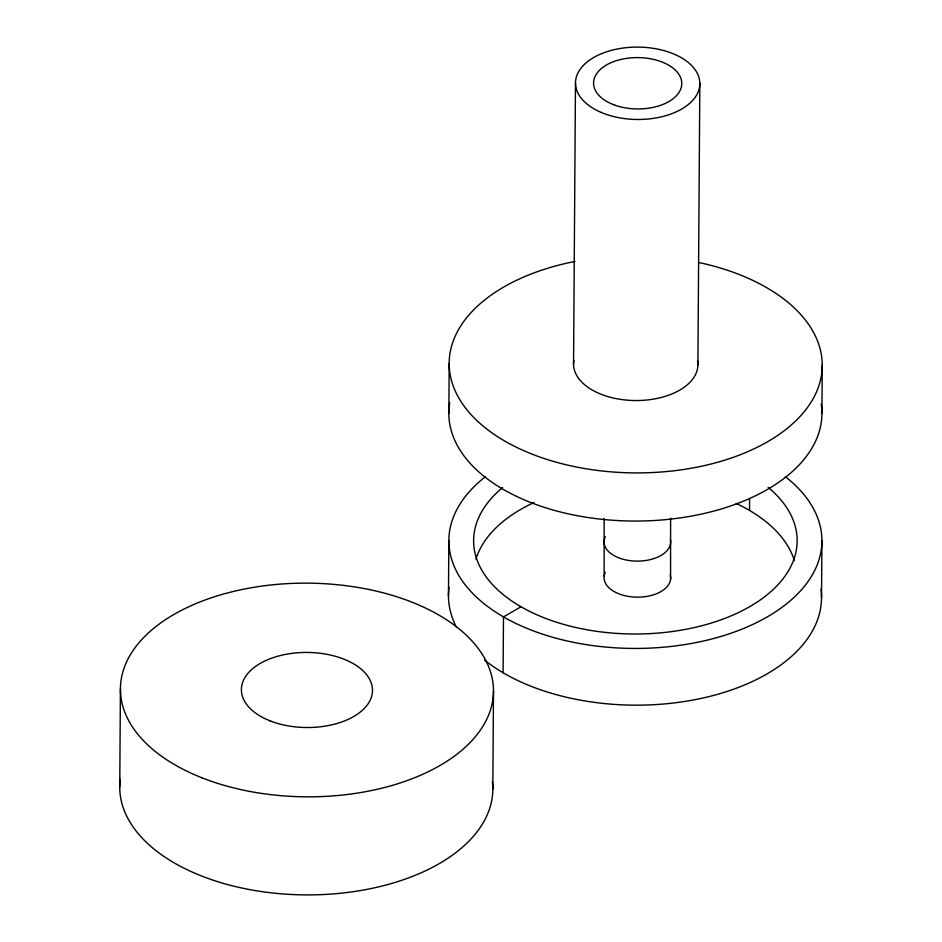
<?xml version="1.0" encoding="UTF-8"?>
<svg xmlns="http://www.w3.org/2000/svg" width="942" height="942" viewBox="0 0 942 942"><rect width="100%" height="100%" fill="white"/><g stroke="black" fill="none" stroke-linecap="round" stroke-linejoin="round"><path stroke-width="1.41" d="M670.574 579.46L670.598 518.206M119.752 786.876L120.423 688.79M448.851 413.361L449.193 363.506M448.463 595.756L448.851 540.743M492.819 789.231L493.49 691.145M503.099 672.765L503.487 616.892L520.997 606.789M573.548 364.071L575.48 83.002M697.904 364.636L699.835 83.567M749.526 510.434L749.608 499.272M821.919 413.361L822.248 365.213M821.53 597.463L821.919 540.743M604.163 576.115L604.14 518.477M699.117 262.559A186.528 108.542 0.4 0 1 784.851 430.235A186.528 108.542 0.4 0 1 484.871 427.527A186.528 108.542 0.4 0 1 575.044 261.44M697.563 360.904A62.172 36.185 0.4 0 1 635.72 400.538A62.172 36.185 0.4 0 1 573.878 360.339M821.224 404.047A186.54 107.694 0 0 1 634.225 521.056A186.54 107.694 0 0 1 449.758 402.717M820.965 589.044A186.528 108.542 0.4 0 1 699.918 698.67A186.528 108.542 0.4 0 1 484.647 660.177M456.552 627.407A186.528 108.542 0.4 0 1 449.028 587.349M785.31 476.664A186.528 107.694 0 0 1 760.618 620.554A186.528 107.694 0 0 1 510.164 620.566A186.528 107.694 0 0 1 485.46 476.676M768.166 487.391A161.777 93.258 -0.1 0 1 742.838 610.404A161.777 93.258 -0.1 0 1 527.979 610.546A161.777 93.258 -0.1 0 1 502.581 487.579M475.898 559.183A161.777 94.141 0.4 0 1 534.079 502.51M736.197 503.428A161.777 94.141 0.4 0 1 794.377 560.631M670.386 539.342A33.311 19.229 0 0 1 634.979 561.067A33.311 19.229 0 0 1 605.317 536.646M670.221 574.75A33.311 19.382 0.4 0 1 635.532 597.134A33.311 19.382 0.4 0 1 605.317 572.359M492.383 781.613A186.54 106.846 0.4 0 1 305.726 894.9A186.54 106.846 0.4 0 1 120.258 779.258M601.173 112.416A62.172 36.185 0.4 0 0 699.506 87.3A62.172 36.185 0.4 0 0 612.3 50.126A62.172 36.185 0.4 0 0 601.173 112.416M614.502 105.033A44.121 25.681 0.4 0 0 681.761 84.227A44.121 25.681 0.4 0 0 616.704 60.594A44.121 25.681 0.4 0 0 614.502 105.033M201.941 777.798A186.54 106.846 0.4 0 0 492.972 698.764A186.54 106.846 0.4 0 0 225.95 593.354A186.54 106.846 0.4 0 0 201.941 777.798M270.048 720.842A65.563 37.55 0.4 0 0 372.325 693.065A65.563 37.55 0.4 0 0 278.491 656.021A65.563 37.55 0.4 0 0 270.048 720.842"/></g></svg>
